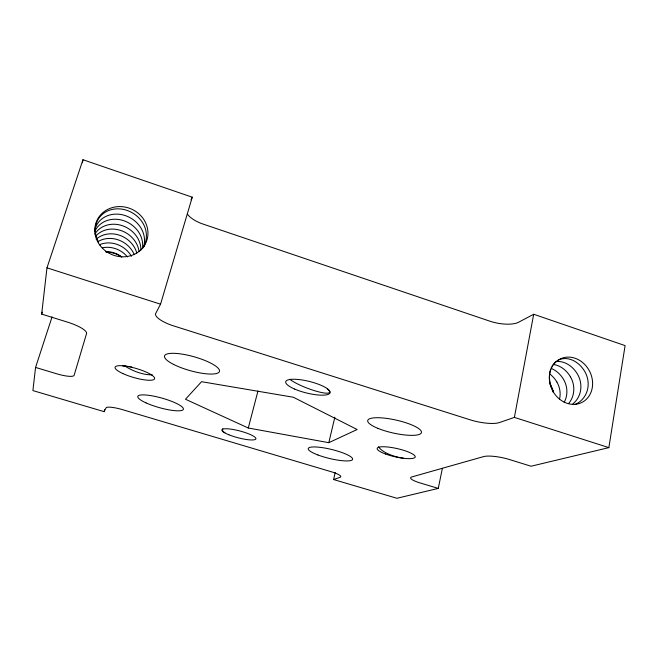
<?xml version="1.0" encoding="UTF-8"?>
<svg xmlns="http://www.w3.org/2000/svg" width="658" height="658" viewBox="0 0 658 658"><rect width="100%" height="100%" fill="white"/><g stroke="black" fill="none" stroke-linecap="round" stroke-linejoin="round"><path stroke-width="0.99" d="M52.056 316.909L35.557 367.435L32.9 390.589L104.079 411.645L106.061 407.878A15.504 2.928 15.9 0 1 122.577 409.671L332.66 472.156A14.789 2.722 13.7 0 1 340.087 477.305L333.59 479.542L335.226 472.534M35.557 367.435L56.53 373.736A17.651 3.66 17 0 0 74.132 375.282L86.543 333.598A21.097 5.206 17.5 0 0 67.601 322.165L41.668 314.105L46.973 267.839L82.966 159.721L192.251 197.194L160.552 304.185L155.749 313.323A23.408 6.744 16.3 0 0 171.664 325.274L470.264 419.853A22.356 5.889 11.2 0 0 499.373 422.559L514.391 417.402L608.856 447.629L625.1 345.606L533.696 314.269L518.545 322.264A21.722 7.764 9.9 0 1 489.947 321.203L201.307 223.481A22.709 8.867 17.1 0 1 187.612 214.368M82.456 162.723L82.966 159.721M514.391 417.402L533.696 314.269M333.59 479.542L396.93 498.279L438.269 488.4L442.382 468.29M328.803 442.678L357.146 429.518L293.345 397.243L201.562 381.698L185.466 399.25L248.288 428.013L328.803 442.678L334.856 417.213M248.288 428.013L257.961 391M104.079 411.645L104.671 409.679M41.668 314.105L42.309 312.163M191.042 199.802L192.251 197.194M608.856 447.629L531.031 466.226L509.489 459.531A19.427 4.367 11.3 0 0 483.589 456.603L411.785 476.943A16.277 3.183 12.5 0 0 420.232 482.98L438.269 488.4M46.973 267.839L160.552 304.185M106.103 252.277A23.68 22.109 20.8 0 1 121.393 256.784M327.265 388.919A22.586 4.228 21 0 1 319.015 391.946A22.586 4.228 21 0 1 290.441 379.765A22.545 7.649 6.5 0 1 289.824 379.271M403.387 458.157A19.296 6.588 16.5 0 1 378.589 446.692M224.937 432.783A17.363 4.877 7.6 0 1 222.898 428.687M124.436 365.659A20.291 6.827 22.1 0 0 148.182 374.673A20.34 2.55 10.8 0 0 152.302 374.863M122.733 365.914A20.34 2.55 10.8 0 1 129.379 366.679M130.605 366.86A20.34 2.55 10.8 0 1 131.855 367.057M553.526 391.436A23.968 18.506 63.1 0 1 550.656 369.245M551.124 368.044A23.968 18.506 63.1 0 1 551.667 366.901M552.276 365.815A23.968 18.506 63.1 0 1 552.95 364.795M553.691 363.833A23.968 18.506 63.1 0 1 556.265 361.398M557.227 360.749A23.968 18.506 63.1 0 1 584.715 371.383A23.787 22.175 61.3 0 1 575.248 404.39M555.665 361.661A23.663 18.35 63.1 0 1 577.494 374.139A23.482 21.928 61.4 0 1 572.822 403.922M570.453 376.828A23.186 21.681 61.5 0 1 568.742 403.387M556.882 382.01A22.619 21.212 61.8 0 1 559.44 399.546M553.575 364.491A23.359 18.194 63.2 0 1 570.453 376.828M551.651 368.603A23.071 18.037 63.2 0 1 563.585 379.452A22.898 21.443 61.7 0 1 564.177 402.318M553.197 392.308A22.347 20.982 61.9 0 0 550.335 384.511A22.512 17.741 63.3 0 0 549.603 383.326M549.578 373.851A22.791 17.889 63.3 0 1 556.882 382.01M94.867 234.018A25.473 22.405 32 0 1 116.302 224.362A25.473 22.405 32 0 1 137.9 238.426A25.136 24.116 9 0 1 140.935 250.024M98.56 242.177A26.567 23.194 32.3 0 1 108.348 210.659A26.567 23.194 32.3 0 1 143.238 223.72A26.188 25.07 10.3 0 1 143.189 247.77M94.546 230.785A26.197 22.931 32.2 0 1 115.249 214.13A26.197 22.931 32.2 0 1 141.412 228.754A25.826 24.741 9.9 0 1 143.724 246.775M98.42 241.363A24.469 21.673 31.7 0 1 132.965 251.998A24.165 23.236 7.6 0 1 134.232 254.638M99.769 244.611A24.149 21.434 31.6 0 1 131.411 256.291M142.506 248.444A25.473 24.428 9.4 0 0 139.628 233.656A25.826 22.668 32.1 0 0 116.17 219.262A25.826 22.668 32.1 0 0 94.694 231.641M95.377 236.543A25.127 22.158 31.9 0 1 136.214 243.065A24.807 23.82 8.5 0 1 139.019 251.545M102.632 247.762A23.836 21.204 31.5 0 1 127.438 256.908M105.667 251.562A23.532 20.974 31.3 0 1 121.829 257.007M96.183 239.224A24.79 21.911 31.8 0 1 134.569 247.589A24.486 23.524 8.1 0 1 136.782 253.075M173.671 364.458A28.541 7.213 15.7 0 0 218.966 372.247A28.541 7.213 15.7 0 0 183.36 354.325A28.541 7.213 15.7 0 0 173.671 364.458M377.996 428.391A27.513 6.621 12.6 0 0 421.202 433.104A27.513 6.621 12.6 0 0 384.543 418.143A27.513 6.621 12.6 0 0 377.996 428.391M317.946 454.982A22.808 4.622 13.6 0 0 352.581 459.416A22.808 4.622 13.6 0 0 320.808 447.432A22.808 4.622 13.6 0 0 317.946 454.982M146.043 402.893A23.663 4.927 15.7 0 0 183.113 409.737A23.663 4.927 15.7 0 0 152.689 395.943A23.663 4.927 15.7 0 0 146.043 402.893M122.849 373.555A20.579 4.688 16.2 0 0 154.482 378.992A20.579 4.688 16.2 0 0 127.183 366.374A20.579 4.688 16.2 0 0 122.849 373.555M228.951 434.806A17.569 3.512 14.7 0 0 255.839 438.968A17.569 3.512 14.7 0 0 231.945 429.304A17.569 3.512 14.7 0 0 228.951 434.806M385.53 454.012A19.526 4.236 12.7 0 0 415.19 457.088A19.526 4.236 12.7 0 0 387.784 447.012A19.526 4.236 12.7 0 0 385.53 454.012M294.71 389.092A22.866 5.947 13.9 0 0 330.012 392.974A22.866 5.947 13.9 0 0 299.012 379.559A22.866 5.947 13.9 0 0 294.71 389.092M100.139 245.582A26.912 24.782 23.4 0 0 145.846 242.892A26.912 24.782 23.4 0 0 118.136 206.62A26.912 24.782 23.4 0 0 100.139 245.582M549.331 377.717A24.305 20.9 63 0 0 581.68 402.556A24.305 20.9 63 0 0 581.911 361.941A24.305 20.9 63 0 0 549.331 377.717"/></g></svg>
